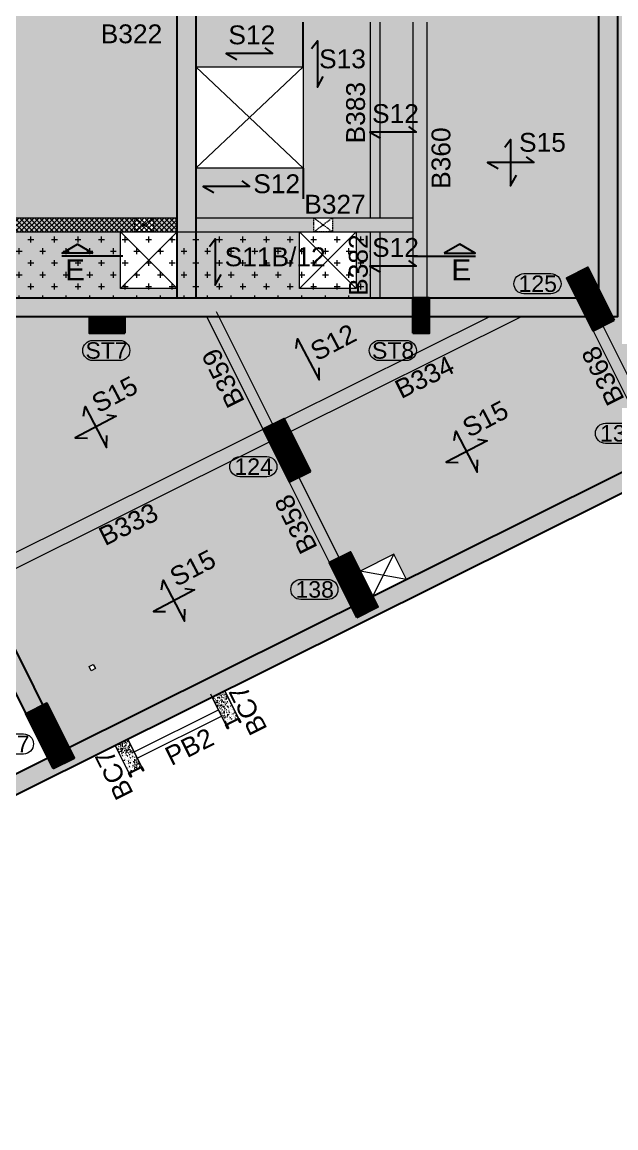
# Model space of a CAD drawing. Header units: millimetres. Extents: x -954 to 225541, y -300291 to -180647.
# Drawn here: x 102626 to 115228, y -248100 to -224639 of the extents above; entities that cross this region are included whole.
import ezdxf
from ezdxf.enums import TextEntityAlignment as Align

# ---------------------------------------------------------------- set-up
doc = ezdxf.new("R2010")
doc.units = ezdxf.units.MM
doc.header["$LTSCALE"] = 100
doc.header["$MEASUREMENT"] = 0
doc.linetypes.add('HIDDEN', pattern=[0.375, 0.25, -0.125])
for name, color, linetype, lineweight in [('+4400 MM SSL', 251, 'Continuous', 9), ('+5200 MM SSL', 250, 'Continuous', 9), ('BEAM', 191, 'Continuous', 20), ('BEAM NO (H)', 121, 'Continuous', 20), ('BEAM NO (V)', 121, 'Continuous', 20), ('COL HATCH', 67, 'Continuous', 25), ('colno', 11, 'Continuous', 15), ('COLUMN', 84, 'Continuous', 30), ('DIM', 8, 'Continuous', 13), ('HATCH', 251, 'Continuous', 9), ('NON STRU. WALL', 3, 'Continuous', 15), ('RET WALL', 31, 'Continuous', 30), ('RET WALL HATCH', 57, 'Continuous', 13), ('SLAB MARK', 241, 'Continuous', 25), ('SLAB NO', 52, 'Continuous', 25), ('STUB', 2, 'Continuous', 30), ('void', 45, 'Continuous', 18)]:
    doc.layers.add(name, color=color, linetype=linetype, lineweight=lineweight)
for name, color, linetype in [('sec', 2, 'Continuous'), ('WD-ELE-1', 2, 'Continuous'), ('WD-RCC SLAB HATCH', 253, 'Continuous')]:
    doc.layers.add(name, color=color, linetype=linetype)
doc.styles.add('ARIAL', font='arial.ttf')
pattern_1 = [(45, (180197.998, 539873.802), (-8.83883476, 8.83883476), [])]
pattern_2 = [(50, (-47286.1, -571132.81), (107.589027, -9.41282), [11.25, -123.75]), (355, (-47286.1, -571132.81), (-20.8127, 112.82882), [9, -99]), (100.451444, (-47277.14, -571133.6), (86.776327, 103.415999), [9.561029, -105.171317]), (46.1842, (-47286.1, -571102.81), (160.0862, -24.827892), [16.875, -185.625]), (96.635635, (-47272.76, -571104.88), (140.19929, 146.11779), [14.34155, -157.757064]), (351.184164, (-47286.1, -571102.81), (140.19929, 146.11779), [13.5, -148.5]), (21, (-47271.1, -571110.31), (89.536058, -60.392834), [11.25, -123.75]), (326, (-47271.1, -571110.31), (36.4973, 108.772507), [9, -99]), (71.451445, (-47263.64, -571115.34), (126.033357, 48.379673), [9.561029, -105.171317]), (37.5, (-47286.103, -571132.81), (1.8239783, 49.934078), [0, -97.8, 0, -100.5, 0, -99.375]), (7.5, (-47286.103, -571132.81), (39.4604306, 59.161757), [0, -57.3, 0, -95.55, 0, -37.875]), (327.5, (-47319.553, -571132.81), (80.0733654, -3.3832308), [0, -37.5, 0, -117, 0, -155.25]), (317.5, (-47334.55, -571132.81), (87.477925, 15.015747), [0, -48.75, 0, -77.7, 0, -110.25])]

# ---------------------------------------------------------------- blocks, each defined once
blk = doc.blocks.new('A$C4B8E2928')
at = {"layer": 'NON STRU. WALL', "lineweight": 13}
h = blk.add_hatch(dxfattribs=at)
h.set_pattern_fill('AR-CONC', color=8, scale=15, style=0)
h.set_pattern_definition(pattern_2)
h.paths.add_polyline_path([(105816, -32768), (105547, -32901), (105837, -33483), (106105, -33350)])
h = blk.add_hatch(dxfattribs=at)
h.set_pattern_fill('AR-CONC', color=8, scale=15, style=0)
h.set_pattern_definition(pattern_2)
h.paths.add_polyline_path([(103757, -33793), (103488, -33927), (103778, -34508), (104047, -34375)])
at = {"layer": 'NON STRU. WALL'}
for points in [[(105547, -32902), (105816, -32768), (106105, -33350), (105837, -33483)], [(103488, -33927), (103757, -33793), (104047, -34375), (103778, -34508)]]:
    blk.add_lwpolyline(points, close=True, dxfattribs=at)

msp = doc.modelspace()

# ---------------------------------------------------------------- hatches: boundary and pattern name
at = {"layer": '+4400 MM SSL'}
h = msp.add_hatch(dxfattribs=at)
h.set_pattern_fill('CROSS', color=256, scale=1000, style=0)
h.paths.add_polyline_path([(88715.2, -229088.9), (110015.2, -229088.9), (110015.2, -230488.9), (88715.2, -230488.9)])
at = {"layer": '+5200 MM SSL', "lineweight": 13}
h = msp.add_hatch(dxfattribs=at)
h.set_pattern_fill('DOTS', color=5, scale=2000)
h.set_pattern_definition([(0, (-164400.5, -6e-10), (62.5, 125), [0, -125])])
h.paths.add_polyline_path([(122040.2, -202338.9), (121990.2, -202338.9), (121990.2, -201938.9), (123175.2, -201938.9), (123175.2, -199438.9), (125975.2, -199438.9), (125975.2, -201938.9), (126975.2, -201938.9), (126975.2, -198938.9), (118715.2, -198938.9), (118715.2, -199038.9), (118365.2, -199038.9), (118315.2, -199089.7), (118315.2, -202188.9), (115265.2, -202188.9), (115265.2, -199038.9), (96115.2, -199038.9), (96115.2, -198938.9), (84765.2, -198938.9), (84765.2, -203788.9), (86052.2, -203788.9), (86052.2, -205288.9), (84765.2, -205288.9), (84765.2, -207788.9), (86052.2, -207788.9), (86052.2, -209288.9), (84765.2, -209288.9), (84765.2, -211888.9), (86052.2, -211888.9), (86052.2, -213388.9), (84765.2, -213388.9), (84765.2, -229088.9), (88715.2, -229088.9), (88715.2, -230488.9), (91910.2, -230488.9), (91910.2, -230888.9), (91910.2, -233750.2), (92070.3, -234071.6), (94649.8, -232787.3), (96693, -236889.5), (100900.2, -234795), (103533.4, -240074.7), (110064.8, -236823), (109797.4, -236285.9), (110513.6, -235929.3), (110781, -236466.4), (116510.2, -233614.1), (116175.9, -232942.7), (118593, -231739.3), (118867.2, -233027.7), (119160.7, -232965.2), (118525.6, -229982.1), (122340.2, -229170.1), (122121.5, -228143.1), (123295.2, -227893.2), (124148.9, -231903.4), (124540.1, -231820.1), (124352.7, -230939.8), (126308.9, -230523.4), (126496.3, -231403.7), (126975.2, -231301.7), (126975.2, -225613.9), (126675.2, -225613.9), (126675.2, -225313.9), (126975.2, -225313.9), (126975.2, -225163.9), (122040.2, -225163.9), (122040.2, -222738.9), (121940.2, -222738.9), (121940.2, -220038.9), (122040.2, -220038.9)])
h.paths.add_polyline_path([(94035.2, -221063.9), (94835.2, -221063.9), (94835.2, -221413.9), (94035.2, -221413.9)], flags=16)
h.paths.add_polyline_path([(96115.2, -217638.9), (96115.2, -216138.9), (96515.2, -216138.9), (96515.2, -217638.9)], flags=16)
h.paths.add_polyline_path([(96115.2, -213938.9), (96115.2, -212738.9), (96515.2, -212738.9), (96515.2, -213938.9)], flags=16)
h.paths.add_polyline_path([(97965.2, -217638.9), (97965.2, -212583.9), (113278.2, -212583.9), (113278.2, -212138.9), (113578.2, -212138.9), (113578.2, -213638.9), (113278.2, -213638.9), (113278.2, -215138.9), (113578.2, -215138.9), (113578.2, -216638.9), (113278.2, -216638.9), (113278.2, -216258.9), (108128.2, -216258.9), (108128.2, -217638.9)], flags=16)
h.paths.add_polyline_path([(88515.2, -212638.9), (86515.2, -212638.9), (86515.2, -211638.9), (88515.2, -211638.9)], flags=16)
h.paths.add_polyline_path([(86352.2, -212838.9), (86052.2, -212838.9), (86052.2, -212438.9), (86352.2, -212438.9)], flags=16)
h.paths.add_polyline_path([(93840.2, -225588.9), (96115.2, -225588.9), (96115.2, -227738.9), (93840.2, -227738.9)], flags=16)
h.paths.add_polyline_path([(96515.2, -225588.9), (98790.2, -225588.9), (98790.2, -227738.9), (96515.2, -227738.9)], flags=16)
h.paths.add_polyline_path([(97965.2, -211188.9), (97965.2, -206183.9), (113278.2, -206183.9), (113278.2, -206688.9), (113578.2, -206688.9), (113578.2, -208188.9), (113278.2, -208188.9), (113278.2, -209688.9), (113578.2, -209688.9), (113578.2, -211188.9), (113278.2, -211188.9)], flags=16)
h.paths.add_polyline_path([(96115.2, -208438.9), (96115.2, -206938.9), (96515.2, -206938.9), (96515.2, -208438.9)], flags=16)
h.paths.add_polyline_path([(86352.2, -208738.9), (86052.2, -208738.9), (86052.2, -208338.9), (86352.2, -208338.9)], flags=16)
h.paths.add_polyline_path([(96515.2, -229088.9), (97715.2, -229088.9), (97715.2, -230288.9), (96515.2, -230288.9), (96515.2, -229888.9), (96115.2, -229888.9), (96115.2, -229488.9), (96515.2, -229488.9)], flags=16)
h.paths.add_polyline_path([(88515.2, -206238.9), (86515.2, -206238.9), (86515.2, -205238.9), (88515.2, -205238.9)], flags=16)
h.paths.add_polyline_path([(103905.2, -221063.9), (104705.2, -221063.9), (104705.2, -221413.9), (103905.2, -221413.9)], flags=16)
h.paths.add_polyline_path([(88515.2, -204838.9), (86515.2, -204838.9), (86515.2, -203838.9), (88515.2, -203838.9)], flags=16)
h.paths.add_polyline_path([(96115.2, -204788.9), (96115.2, -203288.9), (96515.2, -203288.9), (96515.2, -204788.9)], flags=16)
h.paths.add_polyline_path([(86352.2, -204738.9), (86052.2, -204738.9), (86052.2, -204338.9), (86352.2, -204338.9)], flags=16)
h.paths.add_polyline_path([(97965.2, -204788.9), (97965.2, -201788.9), (103776.7, -201788.9), (109542.7, -201788.9), (109542.7, -204788.9)], flags=16)
h.paths.add_polyline_path([(106315.2, -225588.9), (108590.2, -225588.9), (108590.2, -227738.9), (106315.2, -227738.9)], flags=16)
h.paths.add_polyline_path([(104715.2, -229088.9), (105015.2, -229088.9), (105015.2, -228788.9), (105415.2, -228788.9), (105415.2, -229088.9), (105915.2, -229088.9), (105915.2, -230288.9), (104715.2, -230288.9)], flags=16)
h.paths.add_polyline_path([(109215.2, -221063.9), (110015.2, -221063.9), (110015.2, -221413.9), (109215.2, -221413.9)], flags=16)
h.paths.add_polyline_path([(97815.2, -200888.9), (97815.2, -200288.9), (99315.2, -200288.9), (99315.2, -200888.9)], flags=16)
h.paths.add_polyline_path([(108515.2, -229088.9), (108815.2, -229088.9), (108815.2, -228788.9), (109215.2, -228788.9), (109215.2, -229088.9), (109715.2, -229088.9), (109715.2, -230288.9), (108515.2, -230288.9)], flags=16)
h.paths.add_polyline_path([(103915.2, -200888.9), (103915.2, -200288.9), (105415.2, -200288.9), (105415.2, -200888.9)], flags=16)
h.paths.add_polyline_path([(114065.2, -216073.9), (114065.2, -215073.9), (114865.2, -215073.9), (114865.2, -215373.9), (115265.2, -215373.9), (115265.2, -212288.9), (118315.2, -212288.9), (118315.2, -216888.4), (118315.5, -216888.9), (115265.2, -216888.9), (115265.2, -215773.9), (114865.2, -215773.9), (114865.2, -216073.9)], flags=16)
h.paths.add_polyline_path([(104047.3, -238310.9), (104136.8, -238266.3), (104181.3, -238355.8), (104091.8, -238400.4)], flags=16)
h.paths.add_polyline_path([(114065.2, -209013.9), (114065.2, -208013.9), (114865.2, -208013.9), (114865.2, -208313.9), (115265.2, -208313.9), (115265.2, -207388.9), (118315.2, -207388.9), (118315.2, -211988.9), (115265.2, -211988.9), (115265.2, -208713.9), (114865.2, -208713.9), (114865.2, -209013.9)], flags=16)
h.paths.add_polyline_path([(108815.2, -200888.9), (108815.2, -200288.9), (110315.2, -200288.9), (110315.2, -200888.9)], flags=16)
h.paths.add_polyline_path([(114065.2, -206288.9), (114065.2, -205288.9), (114865.2, -205288.9), (115265.2, -205343.9), (115265.2, -202488.9), (118315.2, -202488.9), (118315.2, -207088.9), (115265.2, -207088.9), (115265.2, -205743.9), (114865.2, -205743.9), (114865.2, -206288.9)], flags=16)
h.paths.add_polyline_path([(113278.2, -204638.9), (113278.2, -203138.9), (113578.2, -203138.9), (113578.2, -204638.9)], flags=16)
h.paths.add_polyline_path([(111665.2, -201808.9), (111665.2, -199808.9), (112665.2, -199808.9), (112665.2, -201808.9)], flags=16)
h.paths.add_polyline_path([(118615.2, -213018.9), (118615.2, -212018.9), (119115.2, -212018.9), (119115.2, -213018.9)], flags=16)
h.paths.add_polyline_path([(113865.2, -201808.9), (113865.2, -199808.9), (114865.2, -199808.9), (114865.2, -201808.9)], flags=16)
h.paths.add_polyline_path([(118615.2, -209163.9), (118615.2, -208163.9), (119115.2, -208163.9), (119115.2, -209163.9)], flags=16)
h.paths.add_polyline_path([(118307, -228955.1), (119480.7, -228705.3), (119636.9, -229438.8), (118463.2, -229688.7)], flags=16)
h.paths.add_polyline_path([(118615.2, -205298.9), (118615.2, -204298.9), (119115.2, -204298.9), (119115.2, -205298.9)], flags=16)
h.paths.add_polyline_path([(119627.4, -228674), (120654.4, -228455.4), (120810.6, -229189), (119783.6, -229407.6)], flags=16)
h.paths.add_polyline_path([(120801.1, -228424.2), (121828.1, -228205.6), (121984.3, -228939.1), (120957.3, -229157.7)], flags=16)
at = {"layer": 'COL HATCH'}
h = msp.add_hatch(dxfattribs=at)
h.set_pattern_fill('ANSI31', color=256, scale=100, angle=-0.02845, style=0)
h.set_pattern_definition([(251.467025, (272198.756, 246780.132), (11.85176104, -3.9731298), [])])
h.paths.add_polyline_path([(115191, -230964.3), (114743.4, -231187.2), (114186.3, -230068.2), (114633.9, -229845.3)])
h = msp.add_hatch(dxfattribs=at)
h.set_pattern_fill('ANSI31', color=256, scale=100, angle=-0.02845, style=0)
h.set_pattern_definition([(251.467025, (272199.938, 246777.144), (11.85176104, -3.9731298), [])])
h.paths.add_polyline_path([(108745.6, -234173.2), (108298, -234396.1), (107740.9, -233277.1), (108188.5, -233054.2)])
h = msp.add_hatch(dxfattribs=at)
h.set_pattern_fill('ANSI31', color=256, scale=100, angle=-0.02845, style=0)
h.set_pattern_definition([(251.467025, (272204.395, 246768.192), (11.85176104, -3.9731298), [])])
h.paths.add_polyline_path([(109728.7, -237269.6), (110176.3, -237046.8), (109596.9, -235883.1), (109149.3, -236105.9)])
h = msp.add_hatch(dxfattribs=at)
h.set_pattern_fill('ANSI31', color=256, scale=100, angle=-0.02845, style=0)
h.set_pattern_definition([(251.467025, (272206.065, 246765.447), (11.85176104, -3.9731298), [])])
h.paths.add_polyline_path([(103283.3, -240478.6), (103730.9, -240255.7), (103151.5, -239092), (102703.9, -239314.8)])
at = {"layer": 'HATCH'}
h = msp.add_hatch(dxfattribs=at)
h.set_pattern_fill('ANSI37', color=256, scale=600, style=0)
h.paths.add_polyline_path([(96515.2, -228788.9), (105915.2, -228788.9), (105915.2, -229088.9), (96515.2, -229088.9)])
at = {"layer": 'RET WALL HATCH'}
h = msp.add_hatch(dxfattribs=at)
h.set_pattern_fill('ANSI33', color=256, scale=1000, style=0)
h.set_pattern_definition([(45, (180198, 657046.5), (-176.776695, 176.776695), []), (45, (180374.77, 657046.5), (-176.776695, 176.776695), [125, -62.5])])
h.paths.add_polyline_path([(114865.2, -211188.9), (96515.2, -211188.9), (96515.2, -205288.9), (114865.2, -205288.9)], flags=16)
h.paths.add_polyline_path([(114865.2, -204788.9), (96515.2, -204788.9), (96515.2, -199038.9), (114865.2, -199038.9)], flags=16)
h.paths.add_polyline_path([(114865.2, -211688.9), (114865.2, -217638.9), (96515.2, -217638.9), (96515.2, -211688.9)], flags=16)
h.paths.add_polyline_path([(114865.2, -218038.9), (114865.2, -230488.9), (106315.2, -230488.9), (106315.2, -218038.9)], flags=16)
h.paths.add_polyline_path([(105915.2, -218038.9), (105915.2, -230488.9), (96515.2, -230488.9), (96515.2, -218038.9)], flags=16)
h.paths.add_polyline_path([(96115.2, -211238.9), (84765.2, -211238.9), (84765.2, -211638.9), (96115.2, -211638.9), (96115.2, -217638.9), (84765.2, -217638.9), (84765.2, -218038.9), (96115.2, -218038.9), (96115.2, -230488.9), (84765.2, -230488.9), (84765.2, -198938.9), (96115.2, -198938.9), (96115.2, -204838.9), (84765.2, -204838.9), (84765.2, -205238.9), (96115.2, -205238.9)], flags=16)
h.paths.add_polyline_path([(100720.6, -235331.2), (103171.9, -240254.7), (99322.5, -242171.2), (96871.3, -237247.6)], flags=16)
h.paths.add_polyline_path([(94470.6, -233323.2), (96331.3, -237060.5), (98964.5, -242349.4), (88490.7, -247563.9), (83997.2, -238538.2), (92443.2, -234332.7)], flags=16)
h.paths.add_polyline_path([(84765.2, -205238.9), (84765.2, -204838.9), (86052.2, -204838.9), (86052.2, -205238.9)], flags=16)
h.paths.add_polyline_path([(96515.2, -201188.9), (96115.2, -201188.9), (96115.2, -199038.9), (96515.2, -199038.9)], flags=16)
h.paths.add_polyline_path([(96115.2, -230488.9), (96115.2, -229088.9), (96515.2, -229088.9), (96515.2, -230488.9)], flags=16)
h.paths.add_polyline_path([(106315.2, -229088.9), (106315.2, -230488.9), (105915.2, -230488.9), (105915.2, -229088.9)], flags=16)
h.paths.add_polyline_path([(94716.9, -233817.5), (95074.7, -233639.3), (94650.2, -232786.4), (83461.5, -238359.9), (88310.9, -248100.3), (100127.4, -242217.3), (99949.2, -241859.2), (99949.3, -241859.2), (100127.4, -242217.3), (116940, -233846.9), (127375.2, -231625.5), (127375.2, -198538.9), (84365.2, -198538.9), (84365.2, -230888.9), (98715.2, -230888.9), (98715.2, -230488.9), (101415.2, -230488.9), (101415.2, -230888.9), (115265.2, -230888.9), (115265.2, -199038.9), (118715.2, -199038.9), (118715.2, -198938.9), (126975.2, -198938.9), (126975.2, -231301.7), (116807.1, -233466.2), (103533.4, -240074.7), (100900.4, -234794.8), (96693, -236889.5), (96033, -235564), (95674.9, -235742.3), (95006.2, -234399.5), (95364.3, -234221.3), (95364.3, -234221.3), (95006.5, -234399.4)])
at = {"layer": 'STUB', "lineweight": 15}
h = msp.add_hatch(dxfattribs=at)
h.set_pattern_fill('ANSI31', color=67, scale=100, style=0)
h.set_pattern_definition(pattern_1)
h.paths.add_polyline_path([(110915.2, -231238.9), (111265.2, -231238.9), (111265.2, -230488.9), (110915.2, -230488.9)])
h = msp.add_hatch(dxfattribs=at)
h.set_pattern_fill('ANSI31', color=67, scale=100, style=0)
h.set_pattern_definition(pattern_1)
h.paths.add_polyline_path([(104805.5, -231238.9), (104805.5, -230888.9), (104055.5, -230888.9), (104055.5, -231238.9)])
at = {"layer": 'WD-RCC SLAB HATCH', "ltscale": 1000}
h = msp.add_hatch(dxfattribs=at)
h.set_pattern_fill('ANSI31', color=256, scale=45, angle=-243.53297)
h.set_pattern_definition([(161.4670251, (936135.9025, 91475.4035), (-1.787908407, -5.333292466), [])])
h.paths.add_polyline_path([(106952, -239545.7), (106990.8, -239623.6, 0.4142136), (106994.8, -239624.9), (106997.6, -239623.5, 0.3816891), (106999.1, -239619.8), (106973.2, -239549, -0.3816891), (106975.7, -239542.8), (107204, -239429.2, -0.3816891), (107210.5, -239430.9), (107251.4, -239494.2, 0.3816891), (107255.3, -239495.3), (107258, -239493.9, 0.4142136), (107259.4, -239489.9), (107220.6, -239412)])
h = msp.add_hatch(dxfattribs=at)
h.set_pattern_fill('ANSI31', color=256, scale=45, angle=-243.53297)
h.set_pattern_definition([(161.4670251, (934076.963, 90450.333), (-1.787908407, -5.333292466), [])])
h.paths.add_polyline_path([(104893.1, -240570.8), (104931.9, -240648.6, 0.4142136), (104935.9, -240650), (104938.6, -240648.6, 0.3816891), (104940.1, -240644.9), (104914.3, -240574.1, -0.3816891), (104916.8, -240567.9), (105145.1, -240454.2, -0.3816891), (105151.5, -240456), (105192.5, -240519.3, 0.3816891), (105196.3, -240520.3), (105199.1, -240519, 0.4142136), (105200.4, -240514.9), (105161.7, -240437)])

# ---------------------------------------------------------------- linework, layer by layer
at = {"layer": '+5200 MM SSL', "color": 5}
msp.add_lwpolyline([(116807.1, -233466.2), (103533.4, -240074.7), (100900.2, -234795), (96693, -236889.5), (94649.8, -232787.3), (92070.3, -234071.6), (91915.2, -233760.2), (91910.2, -233760.2), (91910.2, -230488.9)], dxfattribs=at)
at = {"layer": 'BEAM'}
for p, q in [((110015.2, -224638.9), (110015.2, -228388.9)), ((110015.2, -224638.9), (110015.2, -228788.9)), ((110215.2, -224638.9), (110215.2, -228388.9)), ((110215.2, -224638.9), (110215.2, -228788.9)), ((110915.2, -224638.9), (110915.2, -230488.9)), ((111215.2, -224638.9), (111215.2, -230488.9)), ((96515.2, -228788.9), (105915.2, -228788.9)), ((106315.2, -228788.9), (110915.2, -228788.9)), ((96515.2, -229088.9), (105915.2, -229088.9)), ((106315.2, -229088.9), (110915.2, -229088.9)), ((110015.2, -229088.9), (110015.2, -230488.9)), ((110015.2, -229088.9), (110015.2, -230488.9)), ((110215.2, -229088.9), (110215.2, -230488.9)), ((110215.2, -229088.9), (110215.2, -230488.9)), ((107946.7, -233174.4), (106754.5, -230786.2)), ((107740.9, -233277.1), (106548.7, -230888.9)), ((108188.5, -233054.2), (112537.7, -230888.9)), ((108322.2, -233322.8), (113210.8, -230888.9)), ((115804.3, -232792.5), (114956.6, -231092)), ((115598.4, -232895.1), (114750.8, -231194.6)), ((101743.1, -236263.2), (107740.9, -233277.1)), ((101876.8, -236531.7), (107874.6, -233545.6)), ((109355.1, -236003.3), (108507.5, -234302.8)), ((109149.3, -236105.9), (108301.6, -234405.4)), ((105005.7, -240123.7), (106796, -239232.4)), ((106862.9, -239366.6), (105072.5, -240258))]:
    msp.add_line(p, q, dxfattribs=at)
for points in [[(107220.6, -239412), (106930.9, -238830.1)], [(106626, -238890.7), (106952, -239545.7)], [(104603.4, -239988.9), (104893.1, -240570.8)], [(105161.7, -240437), (104872, -239855.2)]]:
    msp.add_lwpolyline(points, dxfattribs=at)
at = {"layer": 'colno'}
for points, elevation in [([(113276.9, -230402.8, -1), (113277.1, -229975.4), (113849.7, -229975.6, -1), (113849.5, -230403)], -1066.4), ([(104125.7, -231819.8, -1), (104125.7, -231392.4), (104698.2, -231392.4, -1), (104698.2, -231819.8)], -1455.5), ([(110206.7, -231819.8, -1), (110206.7, -231392.4), (110779.3, -231392.4, -1), (110779.3, -231819.8)], -1455.5), ([(115007.4, -233577.7, -1), (115007.6, -233150.3), (115580.2, -233150.6, -1), (115579.9, -233578)], -1455.5), ([(107247.1, -234283.8, -1), (107247.3, -233856.4), (107819.9, -233856.7, -1), (107819.7, -234284.1)], -1455.5), ([(108542.8, -236889.5, -1), (108543, -236462.1), (109115.5, -236462.4, -1), (109115.3, -236889.8)], -1455.5), ([(102081.7, -240167.7, -1), (102082, -239740.3), (102654.5, -239740.5, -1), (102654.3, -240167.9)], -1455.5)]:
    msp.add_lwpolyline(points, format="xyb", close=True, dxfattribs=dict(at, elevation=elevation))
at = {"layer": 'COLUMN'}
for points in [[(115191, -230964.3), (114743.4, -231187.2), (114186.3, -230068.2), (114633.9, -229845.3)], [(108745.6, -234173.2), (108298, -234396.1), (107740.9, -233277.1), (108188.5, -233054.2)], [(109728.7, -237269.6), (110176.3, -237046.8), (109596.9, -235883.1), (109149.3, -236105.9)], [(103283.3, -240478.6), (103730.9, -240255.7), (103151.5, -239092), (102703.9, -239314.8)]]:
    msp.add_lwpolyline(points, close=True, dxfattribs=at)
at = {"layer": 'DIM'}
msp.add_lwpolyline([(105915.2, -229088.9), (106315.2, -229088.9), (106315.2, -230488.9), (105915.2, -230488.9)], close=True, dxfattribs=at)
at = {"layer": 'RET WALL', "lineweight": 25}
msp.add_line((105915.2, -230488.9), (106315.2, -230488.9), dxfattribs=at)
for points in [[(116807.1, -233466.2), (126975.2, -231301.7), (126975.2, -198938.9), (118665.2, -198938.9), (118665.2, -199038.9), (115265.2, -199038.9), (115265.2, -230888.9), (84365.2, -230888.9), (84365.2, -198538.9), (127375.2, -198538.9), (127375.2, -231625.5), (116940, -233846.9), (88310.9, -248100.3), (83461.5, -238359.9), (94650.2, -232786.4), (96693, -236889.5), (100900.4, -234794.8), (103533.4, -240074.7), (116807.1, -233466.2)], [(105915.2, -230488.9), (105915.2, -218038.9), (96515.2, -218038.9), (96515.2, -230488.9), (105915.2, -230488.9)], [(106315.2, -230488.9), (114865.2, -230488.9), (114865.2, -218038.9), (106315.2, -218038.9), (106315.2, -230488.9)], [(99322.5, -242171.2), (96871.3, -237247.6), (100720.6, -235331.2), (103171.9, -240254.7), (99322.5, -242171.2)]]:
    msp.add_lwpolyline(points, dxfattribs=at)
at = {"layer": 'sec', "linetype": 'Continuous'}
for p, q in [((104763.7, -229606), (103467, -229606)), ((110948.9, -229606), (112245.6, -229606))]:
    msp.add_line(p, q, dxfattribs=at)
for points in [[(104127.6, -229538.4), (103472.8, -229538.4), (103800.2, -229349.3), (104127.6, -229538.4)], [(111585, -229538.4), (112239.7, -229538.4), (111912.4, -229349.3), (111585, -229538.4)]]:
    msp.add_lwpolyline(points, dxfattribs=at)
at = {"layer": 'SLAB MARK'}
for p, q in [((108590.2, -225588.9), (108590.2, -224638.9)), ((108590.2, -227738.9), (108590.2, -228388.9))]:
    msp.add_line(p, q, dxfattribs=at)
at = {"layer": 'SLAB MARK', "elevation": 0}
for points in [[(107776.8, -225184.3), (107940.4, -225307.2), (106958.8, -225307.2), (107183.8, -225430)], [(108770.8, -225200.8), (108893.6, -225037.2), (108893.6, -226018.8), (109016.4, -225793.9)], [(110826.7, -226854.3), (110990.3, -226977.1), (110008.7, -226977.1), (110233.6, -227099.9)], [(107288.6, -228005.5), (107452.2, -228128.3), (106470.6, -228128.3), (106695.5, -228251.1)], [(106601.7, -229401.6), (106724.5, -229238), (106724.5, -230219.6), (106847.3, -229994.6)], [(110826.7, -229695.3), (110990.3, -229818.1), (110008.7, -229818.1), (110233.6, -229940.9)]]:
    msp.add_lwpolyline(points, dxfattribs=at)
at = {"layer": 'SLAB MARK'}
for points in [[(112870.4, -227293.2), (112993.2, -227129.6), (112993.2, -228111.2), (113116, -227886.3)], [(113320.4, -227497.6), (113484, -227620.4), (112502.4, -227620.4), (112727.4, -227743.2)], [(108440.2, -231561.6), (108472.9, -231359.7), (108929.2, -232228.7), (108933.4, -231972.5)], [(104422.1, -232970), (104624, -233002.7), (103754.9, -233459), (104011.2, -233463.2)], [(103928.6, -232998.3), (103961.3, -232796.3), (104417.6, -233665.4), (104421.8, -233409.2)], [(111797.3, -233517.6), (111829.9, -233315.7), (112286.2, -234184.8), (112290.4, -233928.5)], [(112290.7, -233489.4), (112492.6, -233522.1), (111623.5, -233978.4), (111879.8, -233982.5)], [(105586.5, -236681.8), (105619.2, -236479.8), (106075.5, -237348.9), (106079.7, -237092.7)], [(106080, -236653.6), (106281.9, -236686.2), (105412.8, -237142.5), (105669.1, -237146.7)]]:
    msp.add_lwpolyline(points, dxfattribs=at)
at = {"layer": 'STUB'}
for points in [[(110915.2, -231238.9), (111265.2, -231238.9), (111265.2, -230488.9), (110915.2, -230488.9)], [(104805.5, -231238.9), (104805.5, -230888.9), (104055.5, -230888.9), (104055.5, -231238.9)]]:
    msp.add_lwpolyline(points, close=True, dxfattribs=at)
at = {"layer": 'void'}
for p, q in [((106315.2, -227738.9), (108590.2, -225588.9)), ((106315.2, -225588.9), (108590.2, -227738.9)), ((104715.2, -229088.9), (105915.2, -230288.9)), ((104715.2, -230288.9), (105915.2, -229088.9)), ((105915.2, -229088.9), (106315.2, -229088.9)), ((108515.2, -229088.9), (109715.2, -230288.9)), ((108515.2, -230288.9), (109715.2, -229088.9)), ((110513.6, -235929.3), (110064.8, -236823)), ((110781, -236466.5), (109797.4, -236285.9))]:
    msp.add_line(p, q, dxfattribs=at)
at = {"layer": 'void', "color": 8, "linetype": 'HIDDEN', "lineweight": 9}
for p, q in [((105015.2, -228788.9), (105415.2, -229088.9)), ((105015.2, -229088.9), (105415.2, -228788.9)), ((108815.2, -228788.9), (109215.2, -229088.9)), ((108815.2, -229088.9), (109215.2, -228788.9))]:
    msp.add_line(p, q, dxfattribs=at)
at = {"layer": 'void'}
for points in [[(108590.2, -225588.9), (108590.2, -227738.9), (106315.2, -227738.9), (106315.2, -225588.9)], [(105915.2, -229088.9), (105915.2, -230288.9), (104715.2, -230288.9), (104715.2, -229088.9)], [(109715.2, -229088.9), (109715.2, -230288.9), (108515.2, -230288.9), (108515.2, -229088.9)], [(104047.3, -238310.9), (104136.8, -238266.3), (104181.3, -238355.8), (104091.8, -238400.4)]]:
    msp.add_lwpolyline(points, close=True, dxfattribs=at)
at = {"layer": 'void', "color": 8, "linetype": 'HIDDEN', "lineweight": 9}
for points in [[(105015.2, -228788.9), (105415.2, -228788.9), (105415.2, -229088.9), (105015.2, -229088.9)], [(108815.2, -228788.9), (109215.2, -228788.9), (109215.2, -229088.9), (108815.2, -229088.9)]]:
    msp.add_lwpolyline(points, close=True, dxfattribs=at)
at = {"layer": 'void'}
msp.add_lwpolyline([(110513.6, -235929.3), (109797.4, -236285.9), (110064.8, -236823), (110781, -236466.5), (110513.6, -235929.3)], dxfattribs=at)
at = {"layer": 'WD-ELE-1', "ltscale": 1000}
for points in [[(107210.5, -239430.9, 0.3816891), (107204, -239429.2), (106975.7, -239542.8, 0.3816891), (106973.2, -239549), (106999.1, -239619.8, -0.3816891), (106997.6, -239623.5), (106994.8, -239624.9, -0.4142136), (106990.8, -239623.6), (106952, -239545.7), (107220.6, -239412), (107259.4, -239489.9, -0.4142136), (107258, -239493.9), (107255.3, -239495.3, -0.3816891), (107251.4, -239494.2), (107210.5, -239430.9)], [(105151.5, -240456, 0.3816891), (105145.1, -240454.2), (104916.8, -240567.9, 0.3816891), (104914.3, -240574.1), (104940.1, -240644.9, -0.3816891), (104938.6, -240648.6), (104935.9, -240650, -0.4142136), (104931.9, -240648.6), (104893.1, -240570.8), (105161.7, -240437), (105200.4, -240514.9, -0.4142136), (105199.1, -240519), (105196.3, -240520.3, -0.3816891), (105192.5, -240519.3), (105151.5, -240456)]]:
    msp.add_lwpolyline(points, format="xyb", dxfattribs=at)

# ---------------------------------------------------------------- block references
at = {"layer": 'NON STRU. WALL'}
msp.add_blockref('A$C4B8E2928', (1115.2, -206062.3), dxfattribs=at)

# ---------------------------------------------------------------- texts
at = {"layer": 'BEAM NO (H)', "style": 'ARIAL'}
for s, p in [('B322', (104946.6, -224887.7, 0)), ('B327', (109266.7, -228502, 0))]:
    msp.add_text(s, height=400, dxfattribs=at).set_placement(p, align=Align.MIDDLE_CENTER)
for s, p in [('B334', (111166.6, -232169)), ('B333', (104880.5, -235290.8)), ('PB2', (106175.4, -240010.3))]:
    msp.add_text(s, height=400, rotation=26.46703, dxfattribs=at).set_placement(p, align=Align.MIDDLE_CENTER)
at = {"layer": 'BEAM NO (V)', "style": 'ARIAL'}
for s, rotation, p in [('B383', 90, (109702.3, -226560.6, 0)), ('B360', 90, (111514.8, -227524.8, 0)), ('B382', 90, (109761.3, -229794.6, 0)), ('B368', 116.49548, (114950.9, -232145.2)), ('B359', 116.49548, (106890.7, -232192.5)), ('B358', 116.49548, (108435.9, -235292.4)), ('BC7', 116.49548, (107419.2, -239237.5)), ('BC7', 116.49548, (104576.2, -240608.3))]:
    msp.add_text(s, height=400, rotation=rotation, dxfattribs=at).set_placement(p, align=Align.MIDDLE_CENTER)
at = {"layer": 'colno', "style": 'ARIAL'}
for s, p in [('125', (113569.5, -230188.7, -11254.9)), ('139', (115300, -233363.7, -11644)), ('124', (107539.8, -234069.8, -11644)), ('138', (108835.4, -236675.4, -11644)), ('137', (102374.4, -239953.6, -11644))]:
    msp.add_text(s, height=350, rotation=359.97155, dxfattribs=at).set_placement(p, align=Align.MIDDLE_CENTER)
for s, p in [('ST7', (104418.2, -231605.6, -11644)), ('ST8', (110499.2, -231605.6, -11644))]:
    msp.add_text(s, height=350, dxfattribs=at).set_placement(p, align=Align.MIDDLE_CENTER)
at = {"layer": 'sec', "linetype": 'Continuous', "style": 'ARIAL'}
for p in [(103540.4, -230119.2), (111736.9, -230119.2)]:
    msp.add_text('E', height=450, dxfattribs=at).set_placement(p)
at = {"layer": 'SLAB NO', "style": 'ARIAL'}
for s, p in [('S12', (107003.2, -225109.4)), ('S13', (108928.4, -225618.4)), ('S12', (110053.1, -226779.3)), ('S15', (113172.5, -227389.7, 0)), ('S12', (107532.3, -228268.5)), ('S12', (110053.1, -229620.3)), ('S11B/12', (106924.3, -229819.1))]:
    msp.add_text(s, height=400, dxfattribs=at).set_placement(p)
for s, p in [('S12', (108881.3, -231840, 0)), ('S15', (104241, -232943.2, 0)), ('S15', (112109.6, -233462.6, 0)), ('S15', (105898.8, -236626.7, 0))]:
    msp.add_text(s, height=400, rotation=27.70138, dxfattribs=at).set_placement(p)

doc.saveas('drawing.dxf')
